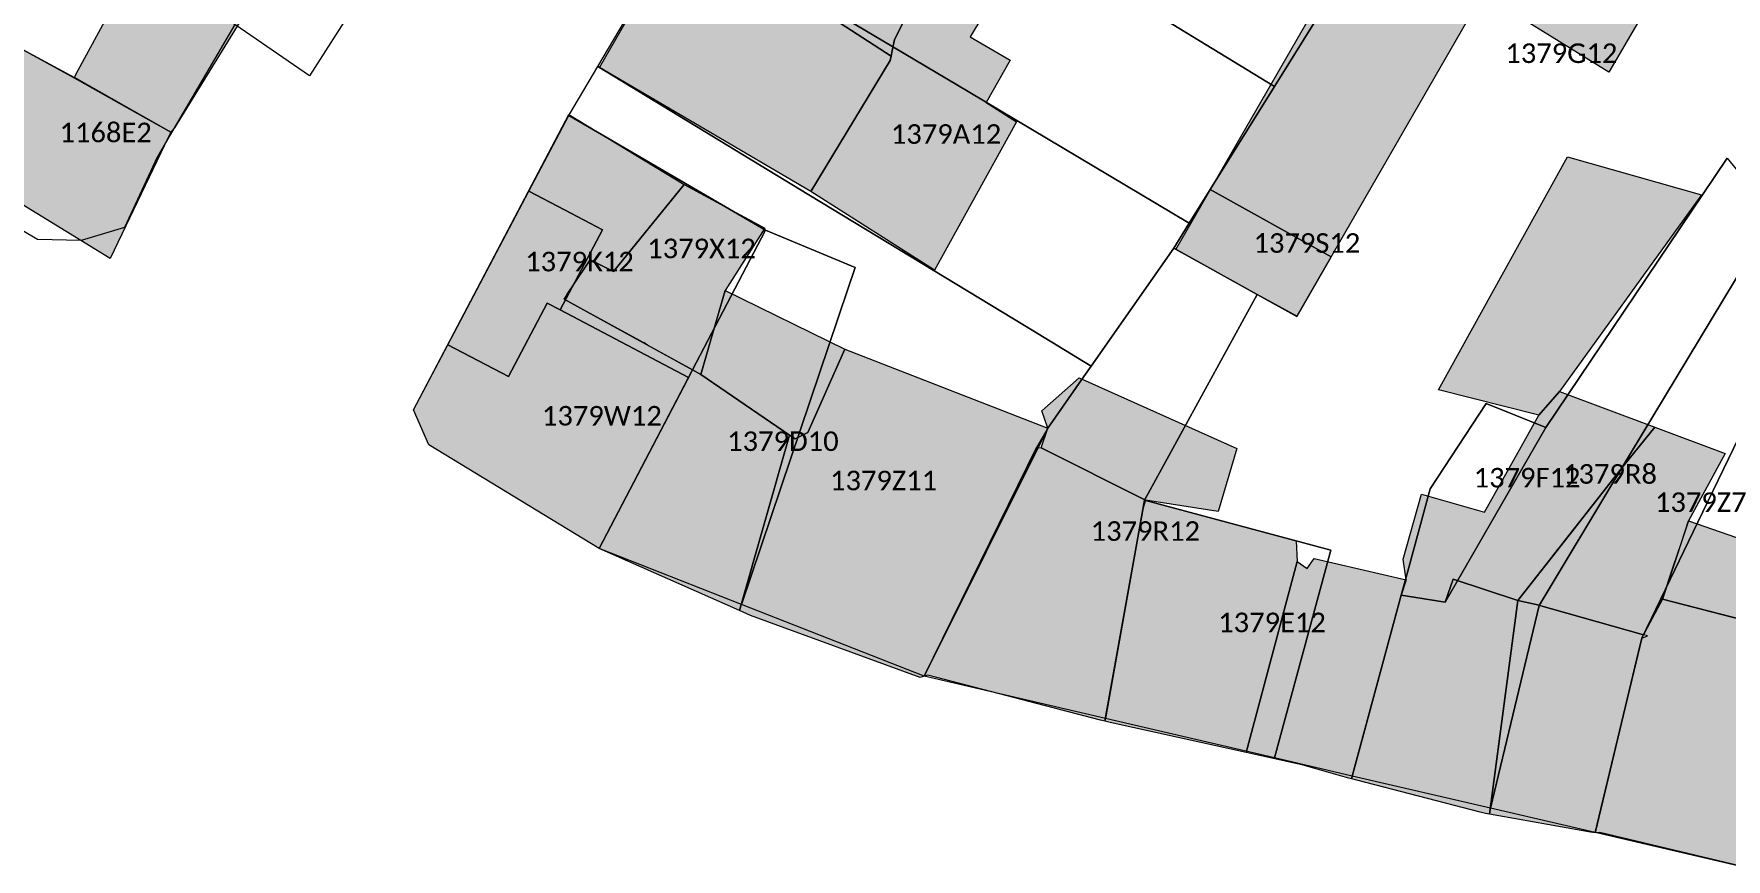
# Model space of a CAD drawing. Header units: metres. Extents: x 113120 to 240396, y 120329 to 242116.
# Drawn here: x 116406.4 to 116475.5, y 121766.1 to 121799.9 of the extents above; entities that cross this region are included whole.
import ezdxf

# ---------------------------------------------------------------- set-up
doc = ezdxf.new("R2010")
doc.units = ezdxf.units.M
doc.header["$LTSCALE"] = 3
for name, color, linetype, lineweight in [('Bpn_CaPa', 78, 'Continuous', 0), ('Bpn_ReBu', 4, 'Continuous', 0), ('Bpt_CaNu', 7, 'Continuous', 0), ('Hachure bâtiment', 11, 'Continuous', 0)]:
    doc.layers.add(name, color=color, linetype=linetype, lineweight=lineweight)
doc.styles.add('Legend', font='')
doc.styles.get('Legend').set_extended_font_data('Calibri')

msp = doc.modelspace()

# ---------------------------------------------------------------- hatches: boundary and pattern name
at = {"layer": 'Hachure bâtiment'}
h = msp.add_hatch(color=256, dxfattribs=at)
h.dxf.hatch_style = 1
h.paths.add_polyline_path([(116458.09, 121812.093), (116456.35, 121813.051), (116454.117, 121809.868), (116458.267, 121807.501), (116460.457, 121810.725), (116463, 121814.468), (116460.65, 121815.718), (116458.167, 121812.051)], flags=16)
h.paths.add_polyline_path([(116463.573, 121831.751), (116468.6, 121825.668), (116472.2, 121821.851), (116469.481, 121817.719), (116466.717, 121813.518), (116461.067, 121804.201), (116458.8, 121801.068), (116457.05, 121802.318), (116457.95, 121803.901), (116453.217, 121806.951), (116452.317, 121805.718), (116450.967, 121806.601), (116450.45, 121805.751), (116448.45, 121807.001), (116445.217, 121801.751), (116445.617, 121801.418), (116444.617, 121799.751), (116446.25, 121798.801), (116445.267, 121797.068), (116446.517, 121796.268), (116443.167, 121790.201), (116438.103, 121793.417), (116441.351, 121798.782), (116441.389, 121798.96), (116441.436, 121799.18), (116441.533, 121799.643), (116443.338, 121803.225), (116442.344, 121804.405), (116443.034, 121805.837), (116444.563, 121804.764), (116445.974, 121807.249), (116447.511, 121809.958), (116445.649, 121811.475), (116445.785, 121811.792), (116448.765, 121809.643), (116451.185, 121813.261), (116449.006, 121814.914), (116450.368, 121816.77), (116451.918, 121815.313), (116455.218, 121819.754), (116455.133, 121819.903), (116457.337, 121819.085), (116457.549, 121819.005), (116461.467, 121816.718), (116462.25, 121817.901), (116463.217, 121817.268), (116465.17, 121820.482), (116467.4, 121824.151), (116464.6, 121826.501), (116463.317, 121825.118), (116462.25, 121825.851), (116460.153, 121823.383), (116458.429, 121824.421), (116458.198, 121824.408), (116460.074, 121827.264), (116463.133, 121831.922), (116463.315, 121832.2)])
h = msp.add_hatch(color=256, dxfattribs=at)
h.dxf.hatch_style = 1
h.paths.add_polyline_path([(116481.417, 121803.001), (116478.75, 121798.918), (116478.569, 121799.037), (116473.2, 121802.551), (116470.717, 121798.301), (116465.55, 121801.501), (116457.967, 121788.318), (116456.347, 121789.213), (116453.017, 121791.051), (116453.021, 121791.057), (116458.8, 121801.068), (116461.067, 121804.201), (116464.6, 121802.151), (116472.097, 121814.219), (116472.117, 121814.251), (116476.85, 121808.601), (116481.229, 121803.231)])
h.paths.add_polyline_path([(116458.09, 121812.093), (116456.35, 121813.051), (116454.117, 121809.868), (116458.267, 121807.501), (116460.457, 121810.725), (116463, 121814.468), (116460.65, 121815.718), (116458.167, 121812.051)], flags=16)
h = msp.add_hatch(color=256, dxfattribs=at)
h.dxf.hatch_style = 1
h.paths.add_polyline_path([(116443.338, 121803.225), (116441.533, 121799.643), (116441.436, 121799.18), (116441.389, 121798.96), (116432.908, 121804.472), (116433.142, 121804.575), (116435.24, 121807.917), (116435.34, 121808.076)])
h = msp.add_hatch(color=256, dxfattribs=at)
h.dxf.hatch_style = 1
h.paths.add_polyline_path([(116441.389, 121798.96), (116441.351, 121798.782), (116438.103, 121793.417), (116429.472, 121798.489), (116432.908, 121804.472)])
h = msp.add_hatch(color=256, dxfattribs=at)
h.dxf.hatch_style = 1
h.paths.add_polyline_path([(116414.903, 121800.508), (116414.767, 121800.361), (116412.099, 121796.022), (116411.947, 121795.856), (116408.016, 121798.085), (116408.087, 121798.242), (116410.947, 121803.511)])
h = msp.add_hatch(color=256, dxfattribs=at)
h.dxf.hatch_style = 1
h.paths.add_polyline_path([(116408.016, 121798.085), (116411.947, 121795.856), (116411.852, 121795.658), (116409.472, 121790.686), (116402.689, 121794.842), (116402.503, 121794.956), (116402.559, 121795.097), (116405.5, 121799.444)])
h = msp.add_hatch(color=256, dxfattribs=at)
h.dxf.hatch_style = 1
h.paths.add_polyline_path([(116432.934, 121793.713), (116430.047, 121790.146), (116429.092, 121790.632), (116428.166, 121789.265), (116428.025, 121789.025), (116433.272, 121786.129), (116433.203, 121785.995), (116429.456, 121778.825), (116422.494, 121783.065), (116421.872, 121784.498), (116428.214, 121796.574)])
h = msp.add_hatch(color=256, dxfattribs=at)
h.dxf.hatch_style = 1
h.paths.add_polyline_path([(116467.862, 121784.271), (116463.76, 121785.312), (116469.026, 121794.84), (116474.509, 121793.285), (116468.701, 121785.247)])
h = msp.add_hatch(color=256, dxfattribs=at)
h.dxf.hatch_style = 1
h.paths.add_polyline_path([(116430.047, 121790.146), (116432.934, 121793.713), (116436.233, 121791.929), (116434.609, 121789.371), (116434.216, 121788.024), (116433.608, 121785.943), (116433.272, 121786.129), (116431.434, 121787.144), (116431.282, 121787.242), (116431.28, 121787.236), (116431.276, 121787.231), (116428.796, 121788.6), (116428.025, 121789.025), (116429.092, 121790.632)])
h = msp.add_hatch(color=256, dxfattribs=at)
h.dxf.hatch_style = 1
h.paths.add_polyline_path([(116437.991, 121783.565), (116437.466, 121783.303), (116437.237, 121783.46), (116433.608, 121785.943), (116434.609, 121789.371), (116439.497, 121786.975)])
h = msp.add_hatch(color=256, dxfattribs=at)
h.dxf.hatch_style = 1
h.paths.add_polyline_path([(116447.791, 121783.739), (116447.333, 121782.959), (116442.738, 121773.594), (116442.579, 121773.545), (116435.637, 121776.086), (116435.196, 121776.281), (116437.237, 121783.46), (116437.466, 121783.303), (116437.991, 121783.565), (116439.497, 121786.975)])
h = msp.add_hatch(color=256, dxfattribs=at)
h.dxf.hatch_style = 1
h.paths.add_polyline_path([(116433.608, 121785.943), (116437.237, 121783.46), (116435.196, 121776.281), (116429.456, 121778.825), (116433.203, 121785.995), (116433.272, 121786.129)])
h = msp.add_hatch(color=256, dxfattribs=at)
h.dxf.hatch_style = 1
h.paths.add_polyline_path([(116451.782, 121780.797), (116447.514, 121782.933), (116447.791, 121783.739), (116447.545, 121784.458), (116449.067, 121785.802), (116455.521, 121782.907), (116454.752, 121780.333)])
h = msp.add_hatch(color=256, dxfattribs=at)
h.dxf.hatch_style = 1
h.paths.add_polyline_path([(116462.434, 121777.541), (116462.317, 121778.379), (116463.068, 121781.041), (116465.348, 121780.384), (116465.635, 121780.301), (116467.135, 121782.975), (116467.862, 121784.271), (116468.701, 121785.247), (116472.597, 121783.787), (116471.322, 121782.207), (116469.056, 121779.316), (116467.001, 121776.694), (116464.363, 121777.574), (116464.031, 121776.627), (116463.418, 121776.724), (116462.883, 121776.809), (116462.238, 121776.911)])
h = msp.add_hatch(color=256, dxfattribs=at)
h.dxf.hatch_style = 1
h.paths.add_polyline_path([(116472.597, 121783.787), (116475.467, 121782.712), (116473.979, 121779.947), (116473.195, 121777.607), (116472.907, 121776.748), (116472.291, 121775.576), (116472.14, 121775.288), (116467.744, 121776.53), (116467.001, 121776.694), (116471.322, 121782.207)])
h = msp.add_hatch(color=256, dxfattribs=at)
h.dxf.hatch_style = 1
h.paths.add_polyline_path([(116447.514, 121782.933), (116451.782, 121780.797), (116451.684, 121780.482), (116450.125, 121771.76), (116449.939, 121771.801), (116442.882, 121773.639), (116442.738, 121773.594), (116447.333, 121782.959)])
h = msp.add_hatch(color=256, dxfattribs=at)
h.dxf.hatch_style = 1
h.paths.add_polyline_path([(116483.311, 121780.092), (116482.535, 121776.993), (116482.102, 121775.265), (116479.037, 121776.248), (116478.551, 121775.293), (116477.565, 121775.547), (116472.907, 121776.748), (116473.35, 121778.071), (116473.672, 121779.032), (116473.979, 121779.947), (116478.17, 121778.5), (116478.686, 121781.019), (116481.208, 121780.514), (116481.244, 121780.507)])
h = msp.add_hatch(color=256, dxfattribs=at)
h.dxf.hatch_style = 1
h.paths.add_polyline_path([(116455.381, 121779.833), (116457.94, 121779.139), (116457.988, 121778.292), (116455.9, 121770.475), (116450.345, 121771.711), (116450.125, 121771.76), (116451.684, 121780.482), (116451.782, 121780.797)])
h = msp.add_hatch(color=256, dxfattribs=at)
h.dxf.hatch_style = 1
h.paths.add_polyline_path([(116462.434, 121777.541), (116462.238, 121776.911), (116460.202, 121769.398), (116460.037, 121769.441), (116458.231, 121769.956), (116455.9, 121770.475), (116457.988, 121778.292), (116458.391, 121778.005), (116458.677, 121778.408)])
h = msp.add_hatch(color=256, dxfattribs=at)
h.dxf.hatch_style = 1
h.paths.add_polyline_path([(116467.001, 121776.694), (116465.847, 121767.956), (116465.681, 121767.985), (116465.464, 121768.041), (116460.42, 121769.342), (116460.202, 121769.398), (116462.238, 121776.911), (116464.031, 121776.627), (116464.363, 121777.574)])
h = msp.add_hatch(color=256, dxfattribs=at)
h.dxf.hatch_style = 1
h.paths.add_polyline_path([(116467.744, 121776.53), (116472.14, 121775.288), (116472.07, 121775.154), (116472.019, 121774.941), (116470.159, 121767.188), (116469.974, 121767.221), (116465.847, 121767.956), (116467.001, 121776.694)])
h = msp.add_hatch(color=256, dxfattribs=at)
h.dxf.hatch_style = 1
h.paths.add_polyline_path([(116478.551, 121775.293), (116479.037, 121776.248), (116482.106, 121775.264), (116481.972, 121774.745), (116481.218, 121771.831), (116481.161, 121771.613), (116481.119, 121771.439), (116479.493, 121765.528), (116479.365, 121765.057), (116470.345, 121767.203), (116470.159, 121767.188), (116472.019, 121774.941), (116472.07, 121775.154), (116472.297, 121775.244), (116472.14, 121775.288), (116472.291, 121775.576), (116472.907, 121776.748)])

# ---------------------------------------------------------------- linework, layer by layer
at = {"layer": 'Bpn_CaPa'}
for points in [[(116457.05, 121797.719), (116448.681, 121802.841), (116443.247, 121806.166), (116443.591, 121806.673), (116440.094, 121808.813), (116438.35, 121806.25), (116435.357, 121808.065), (116440.467, 121815.573), (116451.828, 121808.016), (116460.051, 121802.547), (116457.05, 121797.719)], [(116435.357, 121808.065), (116438.35, 121806.25), (116440.094, 121808.813), (116443.591, 121806.673), (116443.247, 121806.166), (116448.681, 121802.841), (116457.05, 121797.719), (116454.428, 121793.503), (116453.572, 121792.127), (116444.538, 121797.508), (116441.48, 121799.33), (116432.893, 121804.444), (116435.357, 121808.065)], [(116411.987, 121795.841), (116410.59, 121796.616), (116408.009, 121798.071), (116405.5, 121799.443), (116405.757, 121800.683), (116401.945, 121802.75), (116404.718, 121808.236), (116409.186, 121804.827), (116414.567, 121800.257), (116411.987, 121795.841)], [(116449.57, 121786.285), (116446.835, 121787.946), (116438.028, 121793.292), (116429.398, 121798.532), (116432.893, 121804.444), (116441.48, 121799.33), (116444.538, 121797.508), (116453.572, 121792.127), (116452.938, 121791.107), (116449.57, 121786.285)], [(116419.708, 121801.426), (116417.617, 121798.151), (116414.567, 121800.257), (116416.58, 121803.568), (116419.708, 121801.426)], [(116411.987, 121795.841), (116411.387, 121794.806), (116410.058, 121791.945), (116408.282, 121791.415), (116406.503, 121791.459), (116402.198, 121793.984), (116402.685, 121794.808), (116405.5, 121799.443), (116408.009, 121798.071), (116410.59, 121796.616), (116411.987, 121795.841)], [(116436.259, 121791.846), (116429.642, 121795.703), (116428.216, 121796.534), (116429.398, 121798.532), (116438.028, 121793.292), (116446.835, 121787.946), (116449.57, 121786.285), (116449.27, 121785.855), (116447.791, 121783.738), (116442.738, 121773.594), (116435.269, 121776.535), (116437.683, 121783.693), (116439.616, 121789.422), (116439.917, 121790.317), (116436.259, 121791.846)], [(116433.109, 121785.817), (116427.867, 121788.579), (116429.592, 121791.853), (116428.043, 121792.669), (116426.585, 121793.438), (116428.216, 121796.534), (116429.642, 121795.703), (116436.259, 121791.846), (116433.271, 121786.128), (116433.109, 121785.817)], [(116475.559, 121794.791), (116476.837, 121793.223), (116477.461, 121792.459), (116476.327, 121790.551), (116471.128, 121781.91), (116467.868, 121776.491), (116465.879, 121768.2), (116460.234, 121769.515), (116462.238, 121776.91), (116464.031, 121776.626), (116466.089, 121780.194), (116468.15, 121783.767), (116474.55, 121793.289), (116475.559, 121794.791)], [(116423.274, 121787.157), (116426.585, 121793.438), (116428.043, 121792.669), (116429.592, 121791.853), (116427.867, 121788.579), (116427.336, 121788.859), (116425.751, 121785.851), (116423.274, 121787.157)], [(116454.428, 121793.503), (116459.37, 121790.756), (116457.965, 121788.313), (116456.347, 121789.212), (116452.938, 121791.107), (116453.572, 121792.127), (116454.428, 121793.503)], [(116470.163, 121767.201), (116465.879, 121768.2), (116467.868, 121776.491), (116471.128, 121781.91), (116476.327, 121790.551), (116477.461, 121792.459), (116479.326, 121790.17), (116478.326, 121788.099), (116474.361, 121779.893), (116472.848, 121776.763), (116472.07, 121775.153), (116470.163, 121767.201)], [(116433.109, 121785.817), (116433.271, 121786.128), (116436.259, 121791.846), (116439.917, 121790.317), (116439.616, 121789.422), (116437.683, 121783.693), (116435.269, 121776.535), (116429.455, 121778.824), (116433.109, 121785.817)], [(116450.145, 121771.867), (116442.738, 121773.594), (116447.791, 121783.738), (116449.27, 121785.855), (116449.57, 121786.285), (116452.938, 121791.107), (116456.347, 121789.212), (116453.218, 121783.49), (116451.744, 121780.794), (116450.145, 121771.867)], [(116479.365, 121765.056), (116470.163, 121767.201), (116472.07, 121775.153), (116472.848, 121776.763), (116474.361, 121779.893), (116478.326, 121788.099), (116479.326, 121790.17), (116481.007, 121788.108), (116483.328, 121785.262), (116484.355, 121784.002), (116483.285, 121779.939), (116481.087, 121771.594), (116479.365, 121765.056)], [(116423.274, 121787.157), (116425.751, 121785.851), (116427.336, 121788.859), (116427.867, 121788.579), (116433.109, 121785.817), (116429.455, 121778.824), (116422.494, 121783.064), (116421.872, 121784.497), (116423.274, 121787.157)], [(116468.15, 121783.767), (116466.089, 121780.194), (116464.031, 121776.626), (116462.238, 121776.91), (116462.507, 121777.899), (116463.419, 121781.265), (116465.7, 121784.75), (116468.15, 121783.767)], [(116450.145, 121771.867), (116451.744, 121780.794), (116459.362, 121778.753), (116457.059, 121770.256), (116450.145, 121771.867)]]:
    msp.add_lwpolyline(points, close=True, dxfattribs=at)
msp.add_lwpolyline([(116475.559, 121794.791), (116474.55, 121793.289), (116468.15, 121783.767), (116465.7, 121784.75), (116463.419, 121781.265), (116462.507, 121777.899), (116462.238, 121776.91), (116460.234, 121769.515), (116457.059, 121770.256), (116459.362, 121778.753), (116451.744, 121780.794), (116453.218, 121783.49), (116456.347, 121789.212), (116456.347, 121789.212), (116457.965, 121788.313), (116459.37, 121790.756), (116454.428, 121793.503), (116457.05, 121797.719), (116460.051, 121802.547)], dxfattribs=at)
at = {"layer": 'Bpn_ReBu'}
for points in [[(116481.417, 121803.001), (116478.75, 121798.918), (116478.569, 121799.037), (116473.2, 121802.551), (116470.717, 121798.301), (116465.55, 121801.501), (116457.967, 121788.318), (116456.347, 121789.213), (116453.017, 121791.051), (116453.021, 121791.057), (116458.8, 121801.068), (116461.067, 121804.201), (116464.6, 121802.151), (116472.097, 121814.219), (116472.117, 121814.251), (116476.85, 121808.601), (116481.229, 121803.231), (116481.417, 121803.001)], [(116443.338, 121803.225), (116441.533, 121799.643), (116441.436, 121799.18), (116441.389, 121798.96), (116432.908, 121804.472), (116433.142, 121804.575), (116435.24, 121807.917), (116435.34, 121808.076), (116443.338, 121803.225)], [(116441.389, 121798.96), (116441.351, 121798.782), (116438.103, 121793.417), (116429.472, 121798.489), (116432.908, 121804.472), (116441.389, 121798.96)], [(116414.903, 121800.508), (116414.767, 121800.361), (116412.099, 121796.022), (116411.947, 121795.856), (116408.016, 121798.085), (116408.087, 121798.242), (116410.947, 121803.511), (116414.903, 121800.508)], [(116408.016, 121798.085), (116411.947, 121795.856), (116411.852, 121795.658), (116409.472, 121790.686), (116402.689, 121794.842), (116402.503, 121794.956), (116402.559, 121795.097), (116405.5, 121799.444), (116408.016, 121798.085)], [(116432.934, 121793.713), (116430.047, 121790.146), (116429.092, 121790.632), (116428.166, 121789.265), (116428.025, 121789.025), (116433.272, 121786.129), (116433.203, 121785.995), (116429.456, 121778.825), (116422.494, 121783.065), (116421.872, 121784.498), (116428.214, 121796.574), (116432.934, 121793.713)], [(116467.862, 121784.271), (116463.76, 121785.312), (116469.026, 121794.84), (116474.509, 121793.285), (116468.701, 121785.247), (116467.862, 121784.271)], [(116430.047, 121790.146), (116432.934, 121793.713), (116436.233, 121791.929), (116434.609, 121789.371), (116434.216, 121788.024), (116433.608, 121785.943), (116433.272, 121786.129), (116431.434, 121787.144), (116431.282, 121787.242), (116431.28, 121787.236), (116431.276, 121787.231), (116428.796, 121788.6), (116428.025, 121789.025), (116429.092, 121790.632), (116430.047, 121790.146)], [(116437.991, 121783.565), (116437.466, 121783.303), (116437.237, 121783.46), (116433.608, 121785.943), (116434.609, 121789.371), (116439.497, 121786.975), (116437.991, 121783.565)], [(116447.791, 121783.739), (116447.333, 121782.959), (116442.738, 121773.594), (116442.579, 121773.545), (116435.637, 121776.086), (116435.196, 121776.281), (116437.237, 121783.46), (116437.466, 121783.303), (116437.991, 121783.565), (116439.497, 121786.975), (116447.791, 121783.739)], [(116433.608, 121785.943), (116437.237, 121783.46), (116435.196, 121776.281), (116429.456, 121778.825), (116433.203, 121785.995), (116433.272, 121786.129), (116433.608, 121785.943)], [(116451.782, 121780.797), (116447.514, 121782.933), (116447.791, 121783.739), (116447.545, 121784.458), (116449.067, 121785.802), (116455.521, 121782.907), (116454.752, 121780.333), (116451.782, 121780.797)], [(116462.434, 121777.541), (116462.317, 121778.379), (116463.068, 121781.041), (116465.348, 121780.384), (116465.635, 121780.301), (116467.135, 121782.975), (116467.862, 121784.271), (116468.701, 121785.247), (116472.597, 121783.787), (116471.322, 121782.207), (116469.056, 121779.316), (116467.001, 121776.694), (116464.363, 121777.574), (116464.031, 121776.627), (116463.418, 121776.724), (116462.883, 121776.809), (116462.238, 121776.911), (116462.434, 121777.541)], [(116472.597, 121783.787), (116475.467, 121782.712), (116473.979, 121779.947), (116473.195, 121777.607), (116472.907, 121776.748), (116472.291, 121775.576), (116472.14, 121775.288), (116467.744, 121776.53), (116467.001, 121776.694), (116471.322, 121782.207), (116472.597, 121783.787)], [(116447.514, 121782.933), (116451.782, 121780.797), (116451.684, 121780.482), (116450.125, 121771.76), (116449.939, 121771.801), (116442.882, 121773.639), (116442.738, 121773.594), (116447.333, 121782.959), (116447.514, 121782.933)], [(116483.311, 121780.092), (116482.535, 121776.993), (116482.102, 121775.265), (116479.037, 121776.248), (116478.551, 121775.293), (116477.565, 121775.547), (116472.907, 121776.748), (116473.35, 121778.071), (116473.672, 121779.032), (116473.979, 121779.947), (116478.17, 121778.5), (116478.686, 121781.019), (116481.208, 121780.514), (116481.244, 121780.507), (116483.311, 121780.092)], [(116455.381, 121779.833), (116457.94, 121779.139), (116457.988, 121778.292), (116455.9, 121770.475), (116450.345, 121771.711), (116450.125, 121771.76), (116451.684, 121780.482), (116451.782, 121780.797), (116455.381, 121779.833)], [(116462.434, 121777.541), (116462.238, 121776.911), (116460.202, 121769.398), (116460.037, 121769.441), (116458.231, 121769.956), (116455.9, 121770.475), (116457.988, 121778.292), (116458.391, 121778.005), (116458.677, 121778.408), (116462.434, 121777.541)], [(116467.001, 121776.694), (116465.847, 121767.956), (116465.681, 121767.985), (116465.464, 121768.041), (116460.42, 121769.342), (116460.202, 121769.398), (116462.238, 121776.911), (116464.031, 121776.627), (116464.363, 121777.574), (116467.001, 121776.694)], [(116467.744, 121776.53), (116472.14, 121775.288), (116472.07, 121775.154), (116472.019, 121774.941), (116470.159, 121767.188), (116469.974, 121767.221), (116465.847, 121767.956), (116467.001, 121776.694), (116467.744, 121776.53)], [(116478.551, 121775.293), (116479.037, 121776.248), (116482.106, 121775.264), (116481.972, 121774.745), (116481.218, 121771.831), (116481.161, 121771.613), (116481.119, 121771.439), (116479.493, 121765.528), (116479.365, 121765.057), (116470.345, 121767.203), (116470.159, 121767.188), (116472.019, 121774.941), (116472.07, 121775.154), (116472.297, 121775.244), (116472.14, 121775.288), (116472.291, 121775.576), (116472.907, 121776.748), (116478.551, 121775.293)]]:
    msp.add_lwpolyline(points, close=True, dxfattribs=at)
msp.add_lwpolyline([(116445.617, 121801.418), (116444.617, 121799.751), (116446.25, 121798.801), (116445.267, 121797.068), (116446.517, 121796.268), (116443.167, 121790.201), (116438.103, 121793.417), (116441.351, 121798.782), (116441.389, 121798.96), (116441.436, 121799.18), (116441.533, 121799.643), (116443.338, 121803.225)], dxfattribs=at)

# ---------------------------------------------------------------- texts
at = {"layer": 'Bpt_CaNu', "char_height": 0.8, "attachment_point": 7, "style": 'Legend'}
for s, insert in [('1379G12', (116466.49, 121798.67)), ('1168E2', (116407.405, 121795.429)), ('1379A12', (116441.376, 121795.365)), ('1379X12', (116431.421, 121790.686)), ('1379S12', (116456.197, 121790.908)), ('1379K12', (116426.433, 121790.148)), ('1379W12', (116427.117, 121783.842)), ('1379D10', (116434.686, 121782.801)), ('1379Z11', (116438.892, 121781.194)), ('1379F12', (116465.195, 121781.31)), ('1379R8', (116468.848, 121781.462)), ('1379Z7', (116472.603, 121780.307)), ('1379R12', (116449.543, 121779.127)), ('1379E12', (116454.754, 121775.39))]:
    msp.add_mtext(s, dxfattribs=dict(at, insert=insert))

doc.saveas('drawing.dxf')
